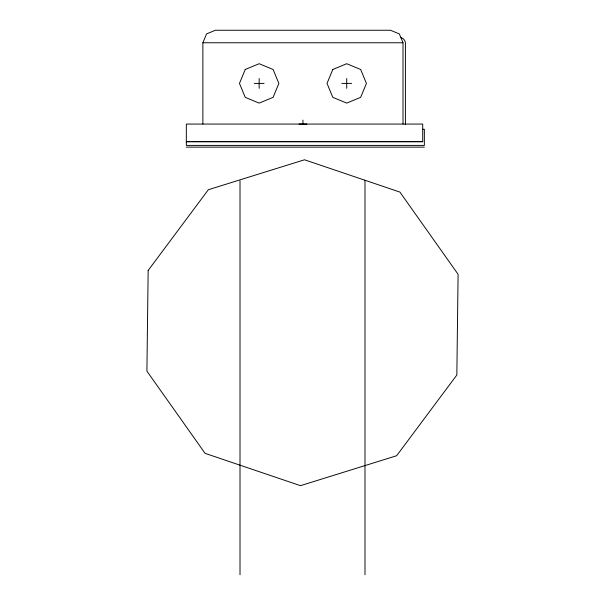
<?xml version="1.0" encoding="UTF-8"?>
<svg xmlns="http://www.w3.org/2000/svg" width="605" height="605" viewBox="0 0 605 605"><rect width="100%" height="100%" fill="white"/><g stroke="black" fill="none" stroke-linecap="round" stroke-linejoin="round"><path stroke-width="0.91" d="M302.946 124.063L302.954 120.123M202.879 124.063L202.879 42.758L206.539 33.91L215.388 30.25L390.505 30.25L399.345 33.91L403.013 42.758L403.013 124.063M202.879 42.758L403.013 42.758M254.259 83.407L264.075 83.407M341.817 83.407L351.634 83.407M422.555 129.273L424.355 129.273L424.355 145.404L186.332 145.404L186.332 124.063L422.714 124.063L422.714 141.804L186.332 141.804M186.332 141.479L422.714 141.479M186.332 147.136L424.355 147.136M299.006 124.055L306.886 124.07M405.411 124.721L405.411 43.371A5.906 5.906 0 0 0 401.032 37.661M364.989 180.26L364.989 574.75M346.726 78.506L346.726 88.315M259.167 78.506L259.167 88.315M240.011 180.789L240.011 574.75M148.157 270.45L146.909 371.152L205.087 453.357L300.481 485.664L396.638 455.739L456.843 375.002L458.091 274.292L399.913 192.088L304.519 159.78L208.362 189.713L148.157 270.45M245.237 69.484L239.467 83.407L245.237 97.337L259.167 103.107L273.097 97.337L278.867 83.407L273.097 69.484L259.167 63.714L245.237 69.484M332.795 69.484L327.025 83.407L332.795 97.337L346.726 103.107L360.656 97.337L366.426 83.407L360.656 69.484L346.726 63.714L332.795 69.484"/></g></svg>
